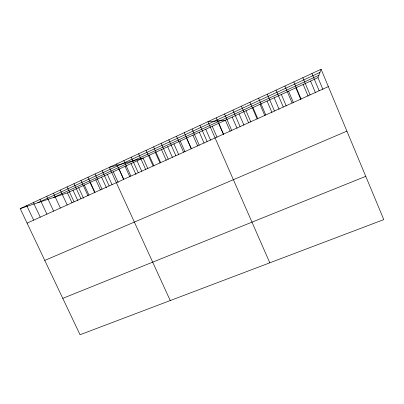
<?xml version="1.0" encoding="UTF-8"?>
<svg xmlns="http://www.w3.org/2000/svg" width="404" height="404" viewBox="0 0 404 404"><rect width="100%" height="100%" fill="white"/><g stroke="black" fill="none" stroke-linecap="round" stroke-linejoin="round"><path stroke-width="0.61" d="M322.927 89.466L317.988 77.654L321.109 69.261L20.2 208.626L80.043 334.739L383.8 219.609L321.109 69.261M37.729 202.778L319.933 72.432M53.661 197.46L318.882 75.26M20.2 208.626L67.402 192.87L317.988 77.654M27.083 223.134L328.341 86.613M44.773 260.413L346.905 131.123M62.777 298.354L365.756 176.341M26.75 205.591L33.648 220.16M33.35 202.535L40.259 217.165M46.702 196.354L53.626 211.105M40.001 199.455L46.915 214.145M53.454 193.228L60.388 208.045M67.104 186.901L74.058 201.849M67.402 192.87L72.028 202.798M60.252 190.077L67.195 204.954M78.654 187.698L83.547 198.253M74.013 183.704L80.977 198.712M73.013 190.289L77.896 200.808M87.981 177.235L94.965 192.375M90.042 182.462L94.688 192.531M84.33 185.088L88.971 195.122M80.967 180.482L87.941 195.556M101.571 177.159L106.489 187.865M95.046 173.962L102.035 189.168M95.788 179.82L100.439 189.925M113.251 171.791L118.175 182.573M170.241 300.551L109.338 167.342L143.097 158.065L147.834 168.564M107.393 174.483L112.054 184.658M102.162 170.665L109.166 185.936M119.145 169.079L123.816 179.331M116.569 163.994L123.589 179.401M131.199 157.217L138.239 172.761M131.042 163.61L135.986 174.508M123.856 160.62L130.886 176.094M125.073 166.352L129.75 176.639M138.602 153.793L145.652 169.402M137.052 160.848L141.784 171.306M155.308 152.454L160.055 163.029M149.182 155.267L153.924 165.807M146.061 150.333L153.121 166.019M161.161 143.339L168.241 159.166M161.469 149.621L166.221 160.237M153.581 146.854L160.651 162.605M173.917 143.895L178.679 154.591M168.801 139.804L175.886 155.702M167.675 146.768L172.432 157.424M184.269 132.638L191.37 148.682M186.532 138.097L191.304 148.874M180.204 141.006L184.971 151.742M176.503 136.234L183.598 152.207M192.092 129.017L199.207 145.132M192.9 135.168L197.672 145.985M205.762 129.255L210.545 140.153M199.985 125.361L207.106 141.552M199.308 132.224L204.091 143.077M212.257 126.27L217.044 137.208M269.801 262.817L207.939 121.675L225.376 120.235L230.219 131.356M224.538 113.989L231.684 130.416M218.796 123.26L223.589 134.244M216.201 117.852L223.341 134.194M232.941 110.095L240.097 126.603M232.204 117.094L237.052 128.26M246.006 110.752L250.859 122.003M241.42 106.171L248.586 122.755M239.082 113.933L243.93 125.139M252.975 107.545L257.838 118.842M249.97 102.212L257.141 118.877M267.291 94.188L274.483 111.019M267.069 101.066L271.937 112.453M258.595 98.217L265.776 114.963M259.999 104.318L264.862 115.66M276.068 90.122L283.265 107.04M274.19 97.793L279.063 109.226M288.582 91.178L293.461 102.702M284.916 86.027L292.122 103.025M281.361 94.496L286.234 105.974M293.844 81.891L301.056 98.975M295.854 87.835L300.738 99.404M310.56 81.073L315.489 92.834M302.854 77.719L310.075 94.889M303.182 84.466L308.07 96.086M311.944 73.508L319.17 90.769"/></g></svg>
